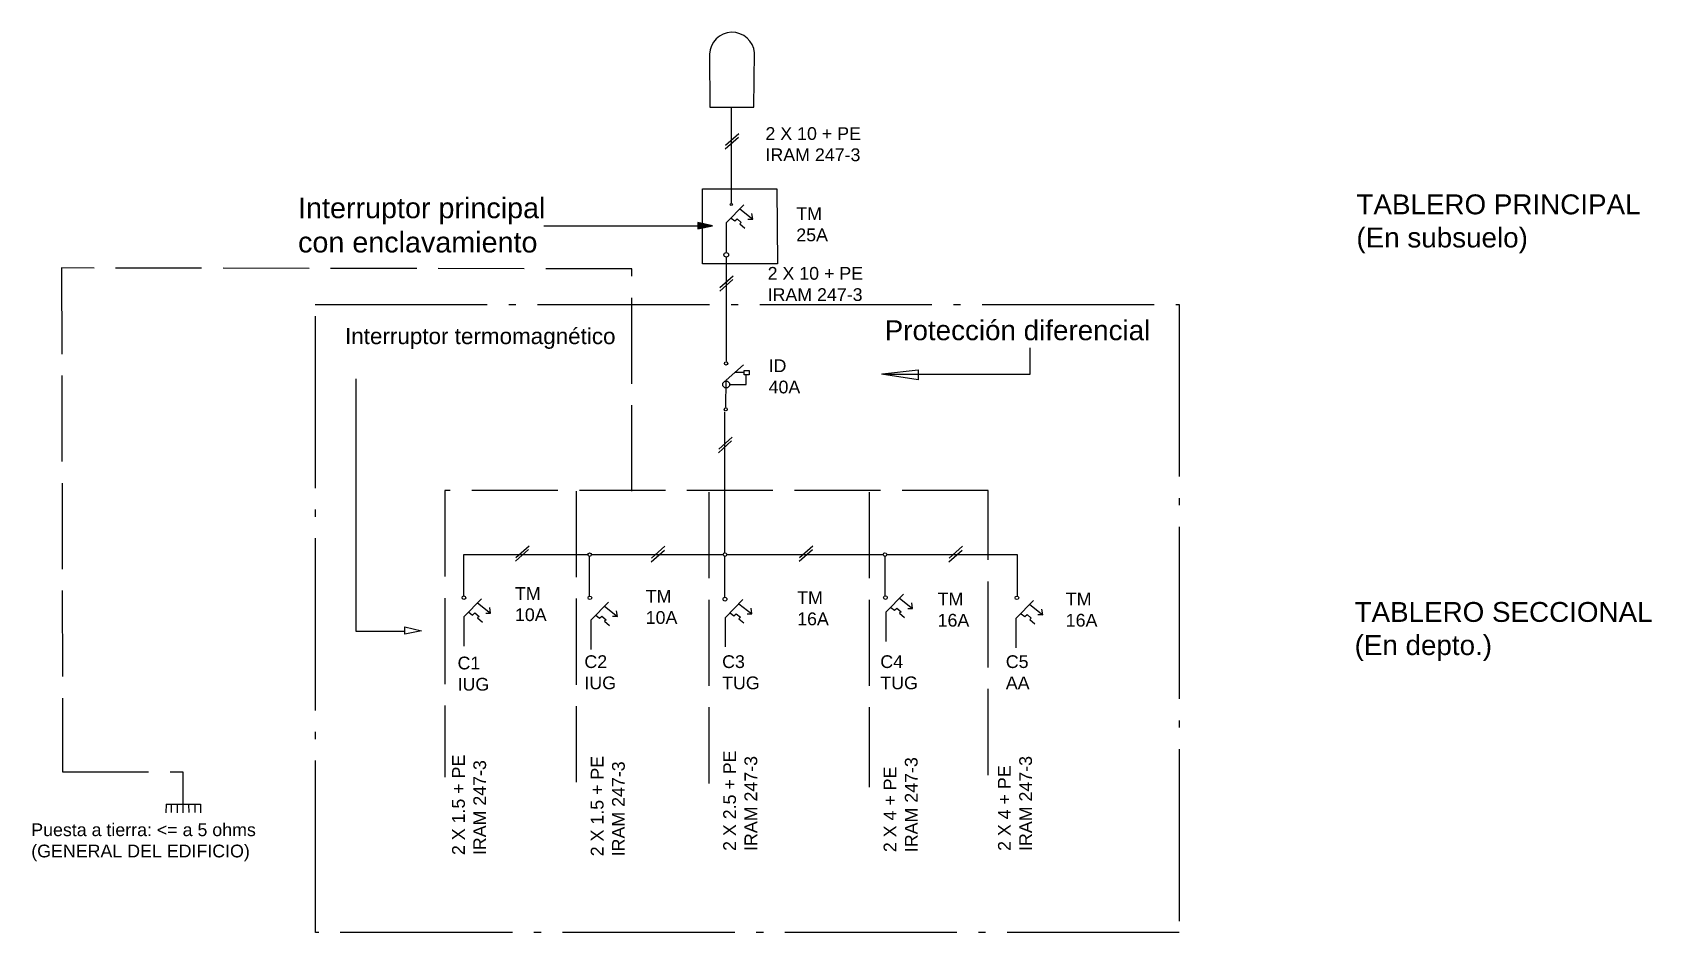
# Model space of a CAD drawing. Header units: millimetres. Extents: x 100 to 206, y 58 to 197.
# Drawn here: x 183.55 to 206.14, y 184.07 to 196.63 of the extents above.
import ezdxf

# ---------------------------------------------------------------- set-up
doc = ezdxf.new("R2010")
doc.units = ezdxf.units.MM
doc.header["$LTSCALE"] = 0.1
doc.linetypes.add('ACAD_ISO02W100', pattern=[15, 12, -3])
doc.linetypes.add('ACAD_ISO04W100', pattern=[30, 24, -3, 0, -3])
doc.layers.add('tablero', color=7, linetype='Continuous')
doc.layers.get('0').off()
doc.styles.get("Standard").update_dxf_attribs({"font": 'arial.ttf'})

# ---------------------------------------------------------------- blocks, each defined once
blk = doc.blocks.new('term')
for p, q in [((-3.1, -2.4), (8.7, 9.7)), ((0.1, 0.7), (2.6, -1.3)), ((2.6, -1.3), (4.2, 0.1)), ((4.2, 0.1), (7.1, -2.3)), ((6.1, 6.9), (14.9, -0.1)), ((14.9, -0.1), (14.3, 3.8)), ((-3.1, -22.5), (-3.1, -2.4)), ((7.1, -2.3), (6, -3.3)), ((6, -3.3), (9.4, -6.2)), ((14.9, -0.2), (11.6, -0.2))]:
    blk.add_line(p, q)

msp = doc.modelspace()

# ---------------------------------------------------------------- hatches: boundary and pattern name
at = {"layer": 'tablero'}
h = msp.add_hatch(color=256, dxfattribs=at)
h.dxf.hatch_style = 1
h.paths.add_polyline_path([(192.834, 193.893), (192.834, 193.978), (193.037, 193.932)])
h = msp.add_hatch(dxfattribs=at)
h.set_pattern_fill('ANGLE', color=256)
h.set_pattern_definition([(0, (0, 0), (0, 6.985), [5.08, -1.905]), (90, (0, 0), (-6.985, 4e-16), [5.08, -1.905])])
h.paths.add_polyline_path([(188.747, 188.338), (188.747, 188.237), (188.98, 188.283)])

# ---------------------------------------------------------------- linework, layer by layer
for p, q in [((192.996, 196.332), (193.003, 195.587)), ((193.616, 195.587), (193.624, 196.352)), ((193.003, 195.587), (193.616, 195.587)), ((193.301, 195.578), (193.301, 194.248)), ((193.216, 195.006), (193.4, 195.17)), ((193.22, 195.056), (193.406, 195.223)), ((193.037, 193.932), (192.834, 193.978)), ((192.834, 193.978), (192.834, 193.893)), ((190.688, 193.932), (192.832, 193.933)), ((192.834, 193.893), (193.037, 193.932)), ((193.229, 193.496), (193.229, 192.043)), ((193.139, 193.021), (193.323, 193.185)), ((193.143, 193.071), (193.329, 193.237)), ((197.468, 191.866), (197.468, 192.229)), ((193.229, 191.78), (193.473, 191.992)), ((188.063, 191.799), (188.063, 188.279)), ((193.224, 191.4), (193.229, 191.78)), ((193.277, 191.72), (193.507, 191.72)), ((193.479, 191.887), (193.351, 191.886)), ((193.479, 191.854), (193.479, 191.917)), ((193.479, 191.917), (193.548, 191.917)), ((193.548, 191.854), (193.48, 191.854)), ((193.507, 191.72), (193.51, 191.854)), ((193.548, 191.917), (193.548, 191.854)), ((195.907, 191.785), (195.395, 191.866)), ((195.408, 191.87), (195.907, 191.924)), ((195.422, 191.866), (197.468, 191.866)), ((195.907, 191.924), (195.907, 191.785)), ((193.212, 189.373), (193.212, 191.337)), ((193.121, 190.768), (193.305, 190.932)), ((193.125, 190.818), (193.311, 190.985)), ((190.294, 189.305), (190.481, 189.471)), ((192.187, 189.296), (192.373, 189.463)), ((194.251, 189.305), (194.437, 189.471)), ((196.34, 189.296), (196.526, 189.463)), ((189.57, 188.77), (189.57, 189.347)), ((189.57, 189.347), (191.3, 189.347)), ((190.29, 189.254), (190.474, 189.418)), ((191.325, 188.771), (191.325, 189.322)), ((191.35, 189.347), (193.187, 189.347)), ((192.183, 189.246), (192.367, 189.41)), ((193.212, 188.755), (193.212, 189.323)), ((193.237, 189.347), (195.419, 189.347)), ((194.247, 189.254), (194.431, 189.418)), ((195.445, 188.776), (195.445, 189.323)), ((195.469, 189.347), (197.289, 189.347)), ((196.336, 189.246), (196.52, 189.41)), ((197.289, 189.347), (197.289, 188.771)), ((188.747, 188.338), (188.98, 188.283)), ((188.747, 188.237), (188.747, 188.338)), ((188.063, 188.279), (188.745, 188.28)), ((188.98, 188.283), (188.747, 188.237)), ((185.654, 186.315), (185.654, 185.747)), ((185.418, 185.866), (185.416, 185.744)), ((185.418, 185.866), (185.898, 185.865)), ((185.491, 185.867), (185.491, 185.748)), ((185.572, 185.865), (185.571, 185.747)), ((185.733, 185.863), (185.734, 185.748)), ((185.817, 185.865), (185.818, 185.748)), ((185.898, 185.865), (185.898, 185.747))]:
    msp.add_line(p, q, dxfattribs=at)
at = {"layer": 'tablero', "linetype": 'ACAD_ISO02W100'}
for p, q in [((192.898, 194.448), (193.936, 194.448)), ((192.899, 193.964), (192.898, 194.448)), ((193.936, 194.448), (193.945, 193.405)), ((192.9, 193.405), (192.899, 193.907)), ((191.913, 193.331), (183.961, 193.345)), ((183.961, 193.345), (183.975, 186.315)), ((191.913, 190.23), (191.913, 193.331)), ((193.945, 193.405), (192.9, 193.405)), ((196.882, 190.241), (189.306, 190.241)), ((189.306, 190.241), (189.306, 186.241)), ((191.138, 190.233), (191.138, 186.171)), ((192.987, 190.217), (192.987, 186.154)), ((195.222, 190.217), (195.222, 186.104)), ((196.882, 186.273), (196.882, 190.241)), ((183.975, 186.315), (185.654, 186.315))]:
    msp.add_line(p, q, dxfattribs=at)
at = {"layer": 'tablero', "linetype": 'ACAD_ISO04W100'}
for p, q in [((187.498, 192.835), (199.548, 192.835)), ((187.5, 184.075), (187.5, 192.844)), ((199.548, 192.835), (199.548, 184.075)), ((199.548, 184.075), (187.5, 184.075))]:
    msp.add_line(p, q, dxfattribs=at)
at = {"layer": 'tablero'}
for centre, radius in [((193.301, 194.23), 0.0151), ((193.23, 193.528), 0.0321), ((193.229, 192.014), 0.0231), ((193.229, 191.72), 0.0485), ((193.224, 191.373), 0.0205), ((191.325, 189.347), 0.0251), ((193.212, 189.348), 0.0251), ((195.444, 189.348), 0.0251), ((189.572, 188.746), 0.0251), ((191.329, 188.744), 0.0251), ((193.212, 188.726), 0.0269), ((195.45, 188.748), 0.0251), ((197.284, 188.744), 0.0251)]:
    msp.add_circle(centre, radius, dxfattribs=at)
msp.add_arc((193.311, 196.317), 0.315, 4.9931, 178.0605, dxfattribs=at)

# ---------------------------------------------------------------- block references
at = {"layer": 'tablero', "xscale": 0.02050353019639612, "yscale": 0.02050353019639612, "zscale": 0.02050353019639612}
for p in [(193.295, 194.027), (195.523, 188.597), (189.638, 188.531), (191.408, 188.486), (193.283, 188.521), (197.339, 188.509)]:
    msp.add_blockref('term', p, dxfattribs=at)

# ---------------------------------------------------------------- texts
at = {"layer": 'tablero', "char_height": 0.1777, "attachment_point": 1}
for s, insert in [('2 X 10 + PE^JIRAM 247-3', (193.777, 195.309)), ('TM^J25A', (194.207, 194.192)), ('2 X 10 + PE^JIRAM 247-3', (193.807, 193.359)), ('ID^J40A', (193.821, 192.07)), ('TM^J10A', (190.284, 188.894)), ('TM^J10A', (192.107, 188.855)), ('TM^J16A', (194.219, 188.836)), ('TM^J16A', (196.178, 188.817)), ('TM^J16A', (197.965, 188.817)), ('C1^JIUG', (189.483, 187.924)), ('C2^JIUG', (191.252, 187.943)), ('C3^JTUG', (193.173, 187.943)), ('C4^JTUG', (195.379, 187.943)), ('C5^JAA', (197.129, 187.943)), ('Puesta a tierra: <= a 5 ohms^J(GENERAL DEL EDIFICIO)', (183.538, 185.598))]:
    msp.add_mtext_dynamic_manual_height_columns(s, width=19.10696, gutter_width=12.5, heights=[0], dxfattribs=dict(at, insert=insert))
at = {"layer": 'tablero', "linetype": 'ACAD_ISO04W100', "attachment_point": 1}
for s, width, heights, insert, char_height in [('Interruptor principal ^Jcon enclavamiento', 81.31234, [0], (187.259, 194.326), 0.28664), ('TABLERO PRINCIPAL^J(En subsuelo)', 54.15205, [14.334], (202.019, 194.371), 0.27737), ('TABLERO SECCIONAL^J(En depto.)', 54.15205, [14.334], (201.993, 188.686), 0.27737)]:
    msp.add_mtext_dynamic_manual_height_columns(s, width=width, gutter_width=12.5, heights=heights, dxfattribs=dict(at, insert=insert, char_height=char_height))
at = {"layer": 'tablero', "linetype": 'ACAD_ISO02W100', "attachment_point": 1}
for s, insert, char_height in [('Protección diferencial', (195.44, 192.615), 0.27737), ('Interruptor termomagnético', (187.914, 192.507), 0.2239)]:
    msp.add_mtext_dynamic_manual_height_columns(s, width=54.15205, gutter_width=12.5, heights=[14.334], dxfattribs=dict(at, insert=insert, char_height=char_height))
at = {"layer": 'tablero', "char_height": 0.1777, "attachment_point": 1, "rotation": 90}
for s, insert in [('2 X 1.5 + PE^JIRAM 247-3', (189.407, 185.156)), ('2 X 1.5 + PE^JIRAM 247-3', (191.341, 185.139)), ('2 X 2.5 + PE^JIRAM 247-3', (193.188, 185.214)), ('2 X 4 + PE^JIRAM 247-3', (197.02, 185.214)), ('2 X 4 + PE^JIRAM 247-3', (195.425, 185.197))]:
    msp.add_mtext_dynamic_manual_height_columns(s, width=19.10696, gutter_width=12.5, heights=[0], dxfattribs=dict(at, insert=insert))

doc.saveas('drawing.dxf')
